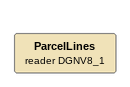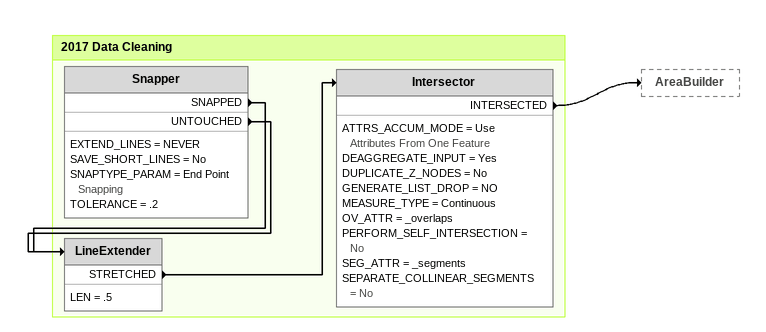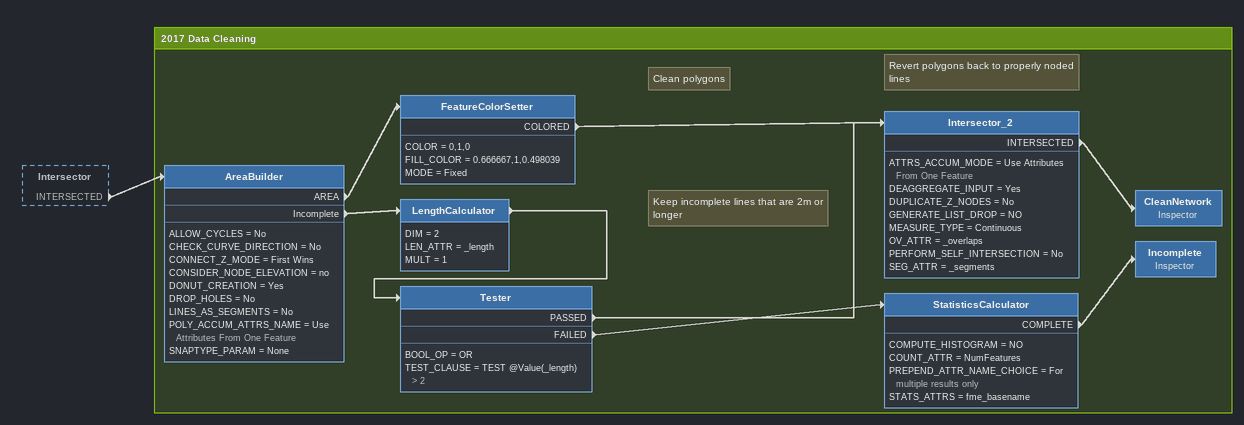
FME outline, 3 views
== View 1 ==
ParcelLines (reader DGNV8_1)

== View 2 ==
Bookmark: 2017 Data Cleaning
Snapper
    EXTEND_LINES = NEVER
    SAVE_SHORT_LINES = No
    SNAPTYPE_PARAM = End Point Snapping
    TOLERANCE = .2
    SNAPPED -> LineExtender
    UNTOUCHED -> LineExtender
LineExtender
    LEN = .5
    STRETCHED -> Intersector
Intersector
    ATTRS_ACCUM_MODE = Use Attributes From One Feature
    DEAGGREGATE_INPUT = Yes
    DUPLICATE_Z_NODES = No
    GENERATE_LIST_DROP = NO
    MEASURE_TYPE = Continuous
    OV_ATTR = _overlaps
    PERFORM_SELF_INTERSECTION = No
    SEG_ATTR = _segments
    SEPARATE_COLLINEAR_SEGMENTS = No
    INTERSECTED -> AreaBuilder

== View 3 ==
Intersector [outside]
    INTERSECTED -> AreaBuilder

Bookmark: 2017 Data Cleaning
AreaBuilder
    ALLOW_CYCLES = No
    CHECK_CURVE_DIRECTION = No
    CONNECT_Z_MODE = First Wins
    CONSIDER_NODE_ELEVATION = no
    DONUT_CREATION = Yes
    DROP_HOLES = No
    LINES_AS_SEGMENTS = No
    POLY_ACCUM_ATTRS_NAME = Use Attributes From One Feature
    SNAPTYPE_PARAM = None
    AREA -> FeatureColorSetter
    Incomplete -> LengthCalculator
Note: Clean polygons
FeatureColorSetter
    COLOR = 0,1,0
    FILL_COLOR = 0.666667,1,0.498039
    MODE = Fixed
    COLORED -> Intersector_2
LengthCalculator
    DIM = 2
    LEN_ATTR = _length
    MULT = 1
    -> Tester
Tester
    BOOL_OP = OR
    TEST_CLAUSE = TEST @Value(_length) > 2
    PASSED -> Intersector_2
    FAILED -> StatisticsCalculator
Note: Revert polygons back to properly noded lines
Intersector_2
    ATTRS_ACCUM_MODE = Use Attributes From One Feature
    DEAGGREGATE_INPUT = Yes
    DUPLICATE_Z_NODES = No
    GENERATE_LIST_DROP = NO
    MEASURE_TYPE = Continuous
    OV_ATTR = _overlaps
    PERFORM_SELF_INTERSECTION = No
    SEG_ATTR = _segments
    INTERSECTED -> CleanNetwork
CleanNetwork: Inspector
Note: Keep incomplete lines that are 2m or longer
StatisticsCalculator
    COMPUTE_HISTOGRAM = NO
    COUNT_ATTR = NumFeatures
    PREPEND_ATTR_NAME_CHOICE = For multiple results only
    STATS_ATTRS = fme_basename
    COMPLETE -> Incomplete
Incomplete: Inspector
